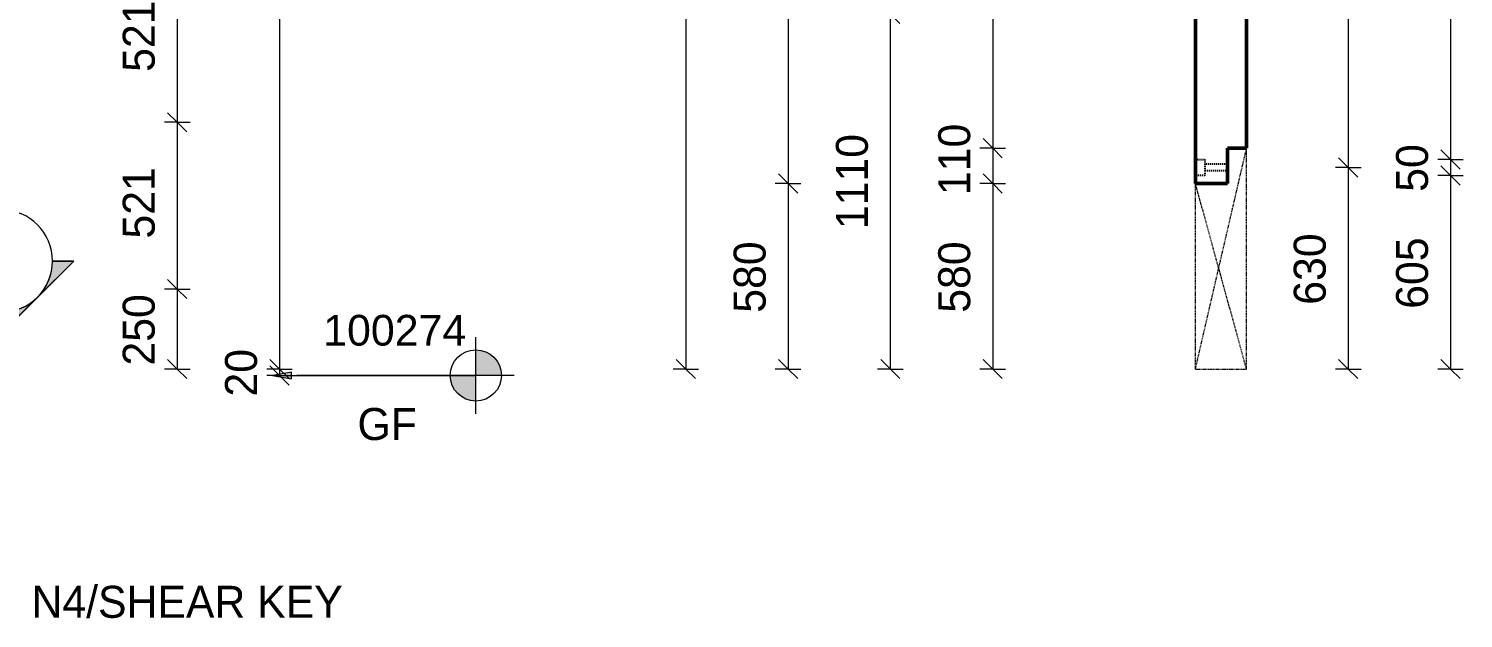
# Model space of a CAD drawing. Header units: millimetres. Extents: x -34201 to -21230, y 2346 to 10832.
# Drawn here: x -26063 to -21575, y 2491 to 4333 of the extents above; entities that cross this region are included whole.
import ezdxf

# ---------------------------------------------------------------- set-up
doc = ezdxf.new("R2010")
doc.units = ezdxf.units.MM
doc.linetypes.add('Dash', pattern=[6.36, 3.18, -3.18])
doc.linetypes.add('Overhead', pattern=[3.97, 2.38, -1.59])
for name, color, linetype, lineweight in [('A-ANNO-DIMS', 211, 'Continuous', 9), ('A-ANNO-DIMS-40', 211, 'Continuous', 9), ('A-DETL-MBND', 5, 'Continuous', 18), ('A-FLOR-OVHD', 1, 'Overhead', 18), ('A-WALL', 113, 'Continuous', 25), ('A-WALL-HDLN', 110, 'Dash', 25), ('G-ANNO-DIMS', 111, 'Continuous', 9), ('G-ANNO-SYMB', 111, 'Continuous', 9), ('G-ANNO-TEXT', 231, 'Continuous', 9)]:
    doc.layers.add(name, color=color, linetype=linetype, lineweight=lineweight)
doc.styles.add('Arial_1', font='arial.ttf', dxfattribs={"height": 96})
doc.styles.add('Nirmala UI Semilight', font='NirmalaS.ttf', dxfattribs={"height": 100})
doc.dimstyles.new('Diagonal_-_2_5mm_NI_UI', dxfattribs={"dimscale": 304.8, "dimtxt": 104.736395, "dimasz": 0.19685, "dimexe": 0.131234, "dimexo": 0.0625, "dimgap": 0.131234, "dimtad": 1, "dimdec": 4, "dimzin": 0, "dimdsep": 46, "dimtxsty": 'Nirmala UI Semilight', "dimblk1": 'OBLIQUE', "dimblk2": 'OBLIQUE', "dimsah": 1, "dimcen": 0.09, "dimazin": 0, "dimtfac": 1, "dimtdec": 4, "dimtix": 1, "dimtmove": 0, "dimatfit": 3, "dimfxl": 0.131234, "dimfxlon": 1, "dimtvp": 1, "dimtolj": 1, "dimtzin": 0, "dimarcsym": 2})

# ---------------------------------------------------------------- blocks, each defined once
blk = doc.blocks.new('Detail View - M_Section Head - Filled SHOP DWG-600895-Elevation Front')
at = {"layer": 'G-ANNO-SYMB'}
h = blk.add_hatch(color=256, dxfattribs=at)
edge = h.paths.add_edge_path()
edge.add_line((-26374.8, 3607.3), (-26308.5, 3607.3))
edge.add_arc((-26148.5, 3607.3), 160, 180, 225)
edge.add_line((-26261.6, 3494.2), (-26374.8, 3607.3))
h = blk.add_hatch(color=256, dxfattribs=at)
edge = h.paths.add_edge_path()
edge.add_line((-25922.2, 3607.3), (-26035.4, 3494.2))
edge.add_arc((-26148.5, 3607.3), 160, 315, 360)
edge.add_line((-25988.5, 3607.3), (-25922.2, 3607.3))
h = blk.add_hatch(color=256, dxfattribs=at)
edge = h.paths.add_edge_path()
edge.add_line((-26148.5, 3381.1), (-26261.6, 3494.2))
edge.add_arc((-26148.5, 3607.3), 160, 225, 270)
edge.add_line((-26148.5, 3447.3), (-26148.5, 3381.1))
h = blk.add_hatch(color=256, dxfattribs=at)
edge = h.paths.add_edge_path()
edge.add_line((-26148.5, 3381.1), (-26148.5, 3447.3))
edge.add_arc((-26148.5, 3607.3), 160, 270, 315)
edge.add_line((-26035.4, 3494.2), (-26148.5, 3381.1))
for p, q in [((-26148.5, 3381.1), (-26374.8, 3607.3)), ((-26308.5, 3607.3), (-26374.8, 3607.3)), ((-26374.8, 3607.3), (-26261.6, 3494.2)), ((-26308.5, 3607.3), (-26374.8, 3607.3)), ((-26148.5, 3381.1), (-25922.2, 3607.3)), ((-26035.4, 3494.2), (-25922.2, 3607.3)), ((-25988.5, 3607.3), (-25922.2, 3607.3)), ((-25922.2, 3607.3), (-25988.5, 3607.3)), ((-26261.6, 3494.2), (-26148.5, 3381.1)), ((-26148.5, 3381.1), (-26035.4, 3494.2)), ((-26148.5, 3447.3), (-26148.5, 3381.1)), ((-26148.5, 3381.1), (-26148.5, 3447.3))]:
    blk.add_line(p, q, dxfattribs=at)
for start, end in [(360, 180), (180, 360), (180, 225), (315, 0), (225, 270), (270, 315)]:
    blk.add_arc((-26148.5, 3607.3), 160, start, end, dxfattribs=at)
blk = doc.blocks.new('DIMBLOCK47-Elevation Front')
at = {"layer": 'A-ANNO-DIMS-40'}
for p, q in [((-25278.2, 6199.7), (-25318.2, 6199.7)), ((-25278.2, 6199.7), (-25308.2, 6229.7)), ((-25278.2, 6199.7), (-25278.2, 3269.8)), ((-25278.2, 6199.7), (-25248.2, 6169.7)), ((-25278.2, 6199.7), (-25238.2, 6199.7)), ((-25278.2, 3269.8), (-25308.2, 3299.8)), ((-25278.2, 3269.8), (-25318.2, 3269.8)), ((-25278.2, 3269.8), (-25248.2, 3239.8)), ((-25278.2, 3269.8), (-25238.2, 3269.8))]:
    blk.add_line(p, q, dxfattribs=at)
at = {"layer": 'A-ANNO-DIMS-40', "color": 0, "insert": (-25448.7, 4582.4), "char_height": 100, "width": 365.625, "attachment_point": 1, "rotation": 90, "line_spacing_factor": 1.142579, "style": 'Nirmala UI Semilight'}
blk.add_mtext('2930', dxfattribs=at)
blk = doc.blocks.new('_Oblique')
at = {"color": 0, "linetype": 'ByBlock', "lineweight": -2}
blk.add_line((-0.5, -0.5), (0.5, 0.5), dxfattribs=at)
blk = doc.blocks.new('DIMBLOCK48-Elevation Front')
at = {"layer": 'A-ANNO-DIMS-40'}
for p, q in [((-25278.2, 3269.8), (-25308.2, 3299.8)), ((-25278.2, 3249.7), (-25308.2, 3279.7)), ((-25278.2, 3269.8), (-25318.2, 3269.8)), ((-25278.2, 3249.7), (-25318.2, 3249.7)), ((-25278.2, 3269.8), (-25278.2, 3249.7)), ((-25278.2, 3269.8), (-25248.2, 3239.8)), ((-25278.2, 3269.8), (-25238.2, 3269.8)), ((-25278.2, 3249.7), (-25248.2, 3219.7)), ((-25278.2, 3249.7), (-25238.2, 3249.7))]:
    blk.add_line(p, q, dxfattribs=at)
at = {"layer": 'A-ANNO-DIMS-40', "color": 0, "insert": (-25448.7, 3183.6), "char_height": 100, "width": 182.813, "attachment_point": 1, "rotation": 90, "line_spacing_factor": 1.142579, "style": 'Nirmala UI Semilight'}
blk.add_mtext('20', dxfattribs=at)
blk = doc.blocks.new('Spot Elevations - M_Spot Elevation - Target Filled-10609-Elevation Front')
at = {"layer": 'G-ANNO-DIMS'}
h = blk.add_hatch(color=256, dxfattribs=at)
edge = h.paths.add_edge_path()
edge.add_line((-24773.6, 6199.7), (-24693.6, 6199.7))
edge.add_arc((-24773.6, 6199.7), 80, 0, 90)
edge.add_line((-24773.6, 6279.7), (-24773.6, 6199.7))
h = blk.add_hatch(color=256, dxfattribs=at)
edge = h.paths.add_edge_path()
edge.add_line((-24773.6, 6199.7), (-24853.6, 6199.7))
edge.add_arc((-24773.6, 6199.7), 80, 180, 270)
edge.add_line((-24773.6, 6119.7), (-24773.6, 6199.7))
for p, q in [((-24773.6, 6079.7), (-24773.6, 6319.7)), ((-24653.6, 6199.7), (-25333.6, 6199.7))]:
    blk.add_line(p, q, dxfattribs=at)
blk.add_circle((-24773.6, 6199.7), 80, dxfattribs=at)
blk = doc.blocks.new('DIMBLOCK53-Elevation Front')
at = {"layer": 'A-ANNO-DIMS-40'}
for p, q in [((-25598.2, 4561.7), (-25628.2, 4591.7)), ((-25598.2, 4561.7), (-25638.2, 4561.7)), ((-25598.2, 4561.7), (-25598.2, 4040.7)), ((-25598.2, 4561.7), (-25568.2, 4531.7)), ((-25598.2, 4561.7), (-25558.2, 4561.7)), ((-25598.2, 4040.7), (-25638.2, 4040.7)), ((-25598.2, 4040.7), (-25628.2, 4070.7)), ((-25598.2, 4040.7), (-25568.2, 4010.7)), ((-25598.2, 4040.7), (-25558.2, 4040.7))]:
    blk.add_line(p, q, dxfattribs=at)
at = {"layer": 'A-ANNO-DIMS-40', "color": 0, "insert": (-25768.7, 4198.4), "char_height": 100, "width": 246.797, "attachment_point": 1, "rotation": 90, "line_spacing_factor": 1.142579, "style": 'Nirmala UI Semilight'}
blk.add_mtext('521', dxfattribs=at)
blk = doc.blocks.new('DIMBLOCK54-Elevation Front')
at = {"layer": 'A-ANNO-DIMS-40'}
for p, q in [((-25598.2, 4040.7), (-25638.2, 4040.7)), ((-25598.2, 4040.7), (-25628.2, 4070.7)), ((-25598.2, 4040.7), (-25598.2, 3519.7)), ((-25598.2, 4040.7), (-25568.2, 4010.7)), ((-25598.2, 4040.7), (-25558.2, 4040.7)), ((-25598.2, 3519.7), (-25628.2, 3549.7)), ((-25598.2, 3519.7), (-25638.2, 3519.7)), ((-25598.2, 3519.7), (-25568.2, 3489.7)), ((-25598.2, 3519.7), (-25558.2, 3519.7))]:
    blk.add_line(p, q, dxfattribs=at)
at = {"layer": 'A-ANNO-DIMS-40', "color": 0, "insert": (-25768.7, 3677.4), "char_height": 100, "width": 246.797, "attachment_point": 1, "rotation": 90, "line_spacing_factor": 1.142579, "style": 'Nirmala UI Semilight'}
blk.add_mtext('521', dxfattribs=at)
blk = doc.blocks.new('DIMBLOCK55-Elevation Front')
at = {"layer": 'A-ANNO-DIMS-40'}
for p, q in [((-25598.2, 3519.7), (-25628.2, 3549.7)), ((-25598.2, 3519.7), (-25638.2, 3519.7)), ((-25598.2, 3519.7), (-25598.2, 3269.8)), ((-25598.2, 3519.7), (-25568.2, 3489.7)), ((-25598.2, 3519.7), (-25558.2, 3519.7)), ((-25598.2, 3269.8), (-25628.2, 3299.8)), ((-25598.2, 3269.8), (-25638.2, 3269.8)), ((-25598.2, 3269.8), (-25568.2, 3239.8)), ((-25598.2, 3269.8), (-25558.2, 3269.8))]:
    blk.add_line(p, q, dxfattribs=at)
at = {"layer": 'A-ANNO-DIMS-40', "color": 0, "insert": (-25768.7, 3280.5), "char_height": 100, "width": 274.219, "attachment_point": 1, "rotation": 90, "line_spacing_factor": 1.142579, "style": 'Nirmala UI Semilight'}
blk.add_mtext('250', dxfattribs=at)
blk = doc.blocks.new('DIMBLOCK110-Elevation Right')
at = {"layer": 'A-ANNO-DIMS-40'}
for p, q in [((-24007.2, 6199.8), (-24047.2, 6199.8)), ((-24007.2, 6199.8), (-24037.2, 6229.8)), ((-24007.2, 6199.8), (-24007.2, 3269.8)), ((-24007.2, 6199.8), (-23977.2, 6169.8)), ((-24007.2, 6199.8), (-23967.2, 6199.8)), ((-24007.2, 3269.8), (-24037.2, 3299.8)), ((-24007.2, 3269.8), (-24047.2, 3269.8)), ((-24007.2, 3269.8), (-23977.2, 3239.8)), ((-24007.2, 3269.8), (-23967.2, 3269.8))]:
    blk.add_line(p, q, dxfattribs=at)
at = {"layer": 'A-ANNO-DIMS-40', "color": 0, "insert": (-24177.6, 4582.4), "char_height": 100, "width": 365.625, "attachment_point": 1, "rotation": 90, "line_spacing_factor": 1.142579, "style": 'Nirmala UI Semilight'}
blk.add_mtext('2930', dxfattribs=at)
blk = doc.blocks.new('DIMBLOCK112-Elevation Right')
at = {"layer": 'A-ANNO-DIMS-40'}
for p, q in [((-23687.2, 5649.8), (-23717.2, 5679.8)), ((-23687.2, 5649.8), (-23727.2, 5649.8)), ((-23687.2, 5649.8), (-23687.2, 3849.8)), ((-23687.2, 5649.8), (-23657.2, 5619.8)), ((-23687.2, 5649.8), (-23647.2, 5649.8)), ((-23687.2, 3849.8), (-23717.2, 3879.8)), ((-23687.2, 3849.8), (-23727.2, 3849.8)), ((-23687.2, 3849.8), (-23657.2, 3819.8)), ((-23687.2, 3849.8), (-23647.2, 3849.8))]:
    blk.add_line(p, q, dxfattribs=at)
at = {"layer": 'A-ANNO-DIMS-40', "color": 0, "insert": (-23857.6, 4608.8), "char_height": 100, "width": 338.203, "attachment_point": 1, "rotation": 90, "line_spacing_factor": 1.142579, "style": 'Nirmala UI Semilight'}
blk.add_mtext('1800', dxfattribs=at)
blk = doc.blocks.new('DIMBLOCK113-Elevation Right')
at = {"layer": 'A-ANNO-DIMS-40'}
for p, q in [((-23687.2, 3849.8), (-23717.2, 3879.8)), ((-23687.2, 3849.8), (-23727.2, 3849.8)), ((-23687.2, 3849.8), (-23687.2, 3269.8)), ((-23687.2, 3849.8), (-23657.2, 3819.8)), ((-23687.2, 3849.8), (-23647.2, 3849.8)), ((-23687.2, 3269.8), (-23717.2, 3299.8)), ((-23687.2, 3269.8), (-23727.2, 3269.8)), ((-23687.2, 3269.8), (-23657.2, 3239.8)), ((-23687.2, 3269.8), (-23647.2, 3269.8))]:
    blk.add_line(p, q, dxfattribs=at)
at = {"layer": 'A-ANNO-DIMS-40', "color": 0, "insert": (-23857.6, 3445.5), "char_height": 100, "width": 274.219, "attachment_point": 1, "rotation": 90, "line_spacing_factor": 1.142579, "style": 'Nirmala UI Semilight'}
blk.add_mtext('580', dxfattribs=at)
blk = doc.blocks.new('DIMBLOCK118-Elevation Right')
at = {"layer": 'A-ANNO-DIMS-40'}
for p, q in [((-23367.2, 4379.7), (-23397.2, 4409.7)), ((-23367.2, 4379.7), (-23407.2, 4379.7)), ((-23367.2, 3269.8), (-23367.2, 4379.7)), ((-23367.2, 4379.7), (-23337.2, 4349.7)), ((-23367.2, 4379.7), (-23327.2, 4379.7)), ((-23367.2, 3269.8), (-23397.2, 3299.8)), ((-23367.2, 3269.8), (-23407.2, 3269.8)), ((-23367.2, 3269.8), (-23337.2, 3239.8)), ((-23367.2, 3269.8), (-23327.2, 3269.8))]:
    blk.add_line(p, q, dxfattribs=at)
at = {"layer": 'A-ANNO-DIMS-40', "color": 0, "insert": (-23537.6, 3706.7), "char_height": 100, "width": 283.36, "attachment_point": 1, "rotation": 90, "line_spacing_factor": 1.142579, "style": 'Nirmala UI Semilight'}
blk.add_mtext('1110', dxfattribs=at)
blk = doc.blocks.new('DIMBLOCK123-Elevation Right')
at = {"layer": 'A-ANNO-DIMS-40'}
for p, q in [((-23047.2, 5539.8), (-23077.2, 5569.8)), ((-23047.2, 5539.8), (-23087.2, 5539.8)), ((-23047.2, 5539.8), (-23047.2, 3959.8)), ((-23047.2, 5539.8), (-23017.2, 5509.8)), ((-23047.2, 5539.8), (-23007.2, 5539.8)), ((-23047.2, 3959.8), (-23087.2, 3959.8)), ((-23047.2, 3959.8), (-23077.2, 3989.8)), ((-23047.2, 3959.8), (-23017.2, 3929.8)), ((-23047.2, 3959.8), (-23007.2, 3959.8))]:
    blk.add_line(p, q, dxfattribs=at)
at = {"layer": 'A-ANNO-DIMS-40', "color": 0, "insert": (-23217.6, 4608.8), "char_height": 100, "width": 338.203, "attachment_point": 1, "rotation": 90, "line_spacing_factor": 1.142579, "style": 'Nirmala UI Semilight'}
blk.add_mtext('1580', dxfattribs=at)
blk = doc.blocks.new('DIMBLOCK124-Elevation Right')
at = {"layer": 'A-ANNO-DIMS-40'}
for p, q in [((-23047.2, 3959.8), (-23087.2, 3959.8)), ((-23047.2, 3959.8), (-23077.2, 3989.8)), ((-23047.2, 3959.8), (-23047.2, 3849.8)), ((-23047.2, 3959.8), (-23017.2, 3929.8)), ((-23047.2, 3959.8), (-23007.2, 3959.8)), ((-23047.2, 3849.8), (-23077.2, 3879.8)), ((-23047.2, 3849.8), (-23087.2, 3849.8)), ((-23047.2, 3849.8), (-23017.2, 3819.8)), ((-23047.2, 3849.8), (-23007.2, 3849.8))]:
    blk.add_line(p, q, dxfattribs=at)
at = {"layer": 'A-ANNO-DIMS-40', "color": 0, "insert": (-23217.6, 3813.3), "char_height": 100, "width": 219.375, "attachment_point": 1, "rotation": 90, "line_spacing_factor": 1.142579, "style": 'Nirmala UI Semilight'}
blk.add_mtext('110', dxfattribs=at)
blk = doc.blocks.new('DIMBLOCK125-Elevation Right')
at = {"layer": 'A-ANNO-DIMS-40'}
for p, q in [((-23047.2, 3849.8), (-23077.2, 3879.8)), ((-23047.2, 3849.8), (-23087.2, 3849.8)), ((-23047.2, 3849.8), (-23047.2, 3269.8)), ((-23047.2, 3849.8), (-23017.2, 3819.8)), ((-23047.2, 3849.8), (-23007.2, 3849.8)), ((-23047.2, 3269.8), (-23077.2, 3299.8)), ((-23047.2, 3269.8), (-23087.2, 3269.8)), ((-23047.2, 3269.8), (-23017.2, 3239.8)), ((-23047.2, 3269.8), (-23007.2, 3269.8))]:
    blk.add_line(p, q, dxfattribs=at)
at = {"layer": 'A-ANNO-DIMS-40', "color": 0, "insert": (-23217.6, 3445.5), "char_height": 100, "width": 274.219, "attachment_point": 1, "rotation": 90, "line_spacing_factor": 1.142579, "style": 'Nirmala UI Semilight'}
blk.add_mtext('580', dxfattribs=at)
blk = doc.blocks.new('DIMBLOCK126-Elevation Right')
at = {"layer": 'A-ANNO-DIMS-40'}
for p, q in [((-21614.9, 6199.8), (-21654.9, 6199.8)), ((-21614.9, 6199.8), (-21644.9, 6229.8)), ((-21614.9, 6199.8), (-21614.9, 3924.8)), ((-21614.9, 6199.8), (-21584.9, 6169.8)), ((-21614.9, 6199.8), (-21574.9, 6199.8)), ((-21614.9, 3924.8), (-21644.9, 3954.8)), ((-21614.9, 3924.8), (-21654.9, 3924.8)), ((-21614.9, 3924.8), (-21584.9, 3894.8)), ((-21614.9, 3924.8), (-21574.9, 3924.8))]:
    blk.add_line(p, q, dxfattribs=at)
at = {"layer": 'A-ANNO-DIMS-40', "color": 0, "insert": (-21785.4, 4911.8), "char_height": 100, "width": 361.055, "attachment_point": 1, "rotation": 90, "line_spacing_factor": 1.142579, "style": 'Nirmala UI Semilight'}
blk.add_mtext('2275', dxfattribs=at)
blk = doc.blocks.new('DIMBLOCK127-Elevation Right')
at = {"layer": 'A-ANNO-DIMS-40'}
for p, q in [((-21614.9, 3924.8), (-21644.9, 3954.8)), ((-21614.9, 3924.8), (-21654.9, 3924.8)), ((-21614.9, 3874.8), (-21644.9, 3904.8)), ((-21614.9, 3924.8), (-21614.9, 3874.8)), ((-21614.9, 3924.8), (-21584.9, 3894.8)), ((-21614.9, 3924.8), (-21574.9, 3924.8)), ((-21614.9, 3874.8), (-21654.9, 3874.8)), ((-21614.9, 3874.8), (-21584.9, 3844.8)), ((-21614.9, 3874.8), (-21574.9, 3874.8))]:
    blk.add_line(p, q, dxfattribs=at)
at = {"layer": 'A-ANNO-DIMS-40', "color": 0, "insert": (-21785.4, 3823.6), "char_height": 100, "width": 182.813, "attachment_point": 1, "rotation": 90, "line_spacing_factor": 1.142579, "style": 'Nirmala UI Semilight'}
blk.add_mtext('50', dxfattribs=at)
blk = doc.blocks.new('DIMBLOCK128-Elevation Right')
at = {"layer": 'A-ANNO-DIMS-40'}
for p, q in [((-21614.9, 3874.8), (-21644.9, 3904.8)), ((-21614.9, 3874.8), (-21654.9, 3874.8)), ((-21614.9, 3874.8), (-21614.9, 3269.8)), ((-21614.9, 3874.8), (-21584.9, 3844.8)), ((-21614.9, 3874.8), (-21574.9, 3874.8)), ((-21614.9, 3269.8), (-21644.9, 3299.8)), ((-21614.9, 3269.8), (-21654.9, 3269.8)), ((-21614.9, 3269.8), (-21584.9, 3239.8)), ((-21614.9, 3269.8), (-21574.9, 3269.8))]:
    blk.add_line(p, q, dxfattribs=at)
at = {"layer": 'A-ANNO-DIMS-40', "color": 0, "insert": (-21785.4, 3458), "char_height": 100, "width": 274.219, "attachment_point": 1, "rotation": 90, "line_spacing_factor": 1.142579, "style": 'Nirmala UI Semilight'}
blk.add_mtext('605', dxfattribs=at)
blk = doc.blocks.new('DIMBLOCK132-Elevation Right')
at = {"layer": 'A-ANNO-DIMS-40'}
for p, q in [((-21934.9, 6199.8), (-21974.9, 6199.8)), ((-21934.9, 6199.8), (-21964.9, 6229.8)), ((-21934.9, 6199.8), (-21934.9, 3899.8)), ((-21934.9, 6199.8), (-21904.9, 6169.8)), ((-21934.9, 6199.8), (-21894.9, 6199.8)), ((-21934.9, 3899.8), (-21964.9, 3929.8)), ((-21934.9, 3899.8), (-21974.9, 3899.8)), ((-21934.9, 3899.8), (-21904.9, 3869.8)), ((-21934.9, 3899.8), (-21894.9, 3899.8))]:
    blk.add_line(p, q, dxfattribs=at)
at = {"layer": 'A-ANNO-DIMS-40', "color": 0, "insert": (-22105.4, 4897.4), "char_height": 100, "width": 365.625, "attachment_point": 1, "rotation": 90, "line_spacing_factor": 1.142579, "style": 'Nirmala UI Semilight'}
blk.add_mtext('2300', dxfattribs=at)
blk = doc.blocks.new('DIMBLOCK133-Elevation Right')
at = {"layer": 'A-ANNO-DIMS-40'}
for p, q in [((-21934.9, 3899.8), (-21964.9, 3929.8)), ((-21934.9, 3899.8), (-21974.9, 3899.8)), ((-21934.9, 3899.8), (-21934.9, 3269.8)), ((-21934.9, 3899.8), (-21904.9, 3869.8)), ((-21934.9, 3899.8), (-21894.9, 3899.8)), ((-21934.9, 3269.8), (-21964.9, 3299.8)), ((-21934.9, 3269.8), (-21974.9, 3269.8)), ((-21934.9, 3269.8), (-21904.9, 3239.8)), ((-21934.9, 3269.8), (-21894.9, 3269.8))]:
    blk.add_line(p, q, dxfattribs=at)
at = {"layer": 'A-ANNO-DIMS-40', "color": 0, "insert": (-22105.4, 3470.5), "char_height": 100, "width": 274.219, "attachment_point": 1, "rotation": 90, "line_spacing_factor": 1.142579, "style": 'Nirmala UI Semilight'}
blk.add_mtext('630', dxfattribs=at)

msp = doc.modelspace()

# ---------------------------------------------------------------- hatches: boundary and pattern name
at = {"layer": 'G-ANNO-DIMS'}
msp.add_hatch(color=256, dxfattribs=at).paths.add_polyline_path([(-25300.39395, 3249.75), (-25240.39395, 3239.17038), (-25240.39395, 3260.32962)])

# ---------------------------------------------------------------- linework, layer by layer
at = {"layer": 'A-DETL-MBND'}
msp.add_line((-25300.39395, 3249.75), (-25140.39395, 3249.75), dxfattribs=at)
at = {"layer": 'A-FLOR-OVHD'}
for p, q in [((-22413.05609, 3269.75), (-22253.05609, 3959.75)), ((-22253.05609, 3269.75), (-22253.05609, 3959.75)), ((-22413.05609, 3269.75), (-22413.05609, 3849.75)), ((-22253.05609, 3269.75), (-22413.05609, 3849.75)), ((-22413.05609, 3269.75), (-22253.05609, 3269.75))]:
    msp.add_line(p, q, dxfattribs=at)
at = {"layer": 'A-WALL', "lineweight": 50}
for p, q in [((-22413.05609, 5649.75), (-22413.05609, 3849.75)), ((-22253.05609, 3959.75), (-22253.05609, 5539.75)), ((-22313.05609, 3849.75), (-22313.05609, 3959.75)), ((-22313.05609, 3959.75), (-22253.05609, 3959.75)), ((-22413.05609, 3849.75), (-22313.05609, 3849.75))]:
    msp.add_line(p, q, dxfattribs=at)
at = {"layer": 'A-WALL-HDLN'}
for p, q in [((-22413.05609, 3924.75), (-22383.05609, 3924.75)), ((-22383.05609, 3924.75), (-22383.05609, 3909.79961)), ((-22313.05609, 3909.75), (-22383.05609, 3909.75)), ((-22383.05609, 3909.75), (-22383.05609, 3889.75)), ((-22383.05609, 3874.75), (-22413.05609, 3874.75)), ((-22383.05609, 3889.75), (-22313.05609, 3889.75)), ((-22383.05609, 3889.70039), (-22383.05609, 3874.75))]:
    msp.add_line(p, q, dxfattribs=at)
at = {"layer": 'G-ANNO-DIMS'}
for p, q in [((-25240.39395, 3260.32962), (-25300.39395, 3249.75)), ((-25300.39395, 3249.75), (-25240.39395, 3239.17038)), ((-25300.39395, 3249.75), (-25196.0633, 3249.75)), ((-25240.39395, 3239.17038), (-25240.39395, 3260.32962)), ((-25196.0633, 3249.75), (-24664.24574, 3249.75))]:
    msp.add_line(p, q, dxfattribs=at)

# ---------------------------------------------------------------- block references
msp.add_blockref('Spot Elevations - M_Spot Elevation - Target Filled-10609-Elevation Front', (109.39925, -2950), dxfattribs=at)
at = {"layer": 'G-ANNO-SYMB'}
msp.add_blockref('Detail View - M_Section Head - Filled SHOP DWG-600895-Elevation Front', (0, 0), dxfattribs=at)

# ---------------------------------------------------------------- texts
at = {"layer": 'G-ANNO-TEXT', "color": 7, "char_height": 100, "attachment_point": 1, "style": 'Nirmala UI Semilight'}
for s, insert, width in [('GF', (-25034.36252, 3147.81432), 195.61175), ('N4/SHEAR KEY', (-26054.02882, 2592.17193), 1103.122)]:
    msp.add_mtext(s, dxfattribs=dict(at, insert=insert, width=width))

# ---------------------------------------------------------------- dimensions: what is measured, and where the dimension line sits
at = {"layer": 'A-ANNO-DIMS'}
for base, p1, p2, override, picture, middle in [((-25278.20458, 3269.75), (-25318.20458, 6199.75), (-25318.20458, 3269.75), {"dimpost": '<>', "dimfxl": 2930}, 'DIMBLOCK47-Elevation Front', (-25369.91309, 4734.75)), ((-24007.17115, 3269.75), (-23967.17115, 6199.75), (-23967.17115, 3269.75), {"dimpost": '<>', "dimfxl": 2930}, 'DIMBLOCK110-Elevation Right', (-24098.87966, 4734.75)), ((-21934.92832, 3899.75), (-21974.92832, 6199.75), (-21974.92832, 3899.75), {"dimpost": '<>', "dimfxl": 2300}, 'DIMBLOCK132-Elevation Right', (-22026.63683, 5049.75)), ((-21614.92832, 3924.75), (-21654.92832, 6199.75), (-21654.92832, 3924.75), {"dimpost": '<>', "dimfxl": 2275}, 'DIMBLOCK126-Elevation Right', (-21706.60196, 5062.25)), ((-23687.17115, 3849.75), (-23647.17115, 5649.75), (-23647.17115, 3849.75), {"dimpost": '<>', "dimfxl": 1800}, 'DIMBLOCK112-Elevation Right', (-23779.12373, 4749.75)), ((-23047.17115, 3959.75), (-23007.17115, 5539.75), (-23007.17115, 3959.75), {"dimpost": '<>', "dimfxl": 1580}, 'DIMBLOCK123-Elevation Right', (-23139.12373, 4749.75)), ((-25598.20458, 4040.75), (-25638.20458, 4561.75), (-25638.20458, 4040.75), {"dimpost": '<>', "dimfxl": 521}, 'DIMBLOCK53-Elevation Front', (-25690.15716, 4301.25)), ((-23367.17115, 4379.75), (-23327.17115, 3269.75), (-23327.17115, 4379.75), {"dimpost": '<>', "dimfxl": 1110}, 'DIMBLOCK118-Elevation Right', (-23459.12373, 3824.75)), ((-25598.20458, 3519.75), (-25638.20458, 4040.75), (-25638.20458, 3519.75), {"dimpost": '<>', "dimfxl": 521}, 'DIMBLOCK54-Elevation Front', (-25690.15716, 3780.25)), ((-23047.17115, 3849.75), (-23007.17115, 3959.75), (-23007.17115, 3849.75), {"dimpost": '<>', "dimfxl": 110}, 'DIMBLOCK124-Elevation Right', (-23139.12373, 3904.75)), ((-21614.92832, 3874.75), (-21654.92832, 3924.75), (-21654.92832, 3874.75), {"dimpost": '<>', "dimfxl": 50}, 'DIMBLOCK127-Elevation Right', (-21706.60196, 3899.75)), ((-21934.92832, 3269.75), (-21974.92832, 3899.75), (-21974.92832, 3269.75), {"dimpost": '<>', "dimfxl": 630}, 'DIMBLOCK133-Elevation Right', (-22026.63683, 3584.75)), ((-21614.92832, 3269.75), (-21654.92832, 3874.75), (-21654.92832, 3269.75), {"dimpost": '<>', "dimfxl": 605}, 'DIMBLOCK128-Elevation Right', (-21706.63683, 3572.25)), ((-23687.17115, 3269.75), (-23647.17115, 3849.75), (-23647.17115, 3269.75), {"dimpost": '<>', "dimfxl": 580}, 'DIMBLOCK113-Elevation Right', (-23778.84479, 3559.75)), ((-23047.17115, 3269.75), (-23007.17115, 3849.75), (-23007.17115, 3269.75), {"dimpost": '<>', "dimfxl": 580}, 'DIMBLOCK125-Elevation Right', (-23138.84479, 3559.75)), ((-25598.20458, 3269.75), (-25638.20458, 3519.75), (-25638.20458, 3269.75), {"dimpost": '<>', "dimfxl": 250}, 'DIMBLOCK55-Elevation Front', (-25689.87822, 3394.75)), ((-25278.20458, 3249.75), (-25318.20458, 3269.75), (-25238.20458, 3249.75), {"dimpost": '<>', "dimfxl": 82.462113}, 'DIMBLOCK48-Elevation Front', (-25369.87822, 3259.75))]:
    dim = msp.add_linear_dim(base=base, p1=p1, p2=p2, angle=90, dimstyle='Diagonal_-_2_5mm_NI_UI', override=override, dxfattribs=at)
    dim.commit()
    dim.dimension.update_dxf_attribs({"geometry": picture, "text_midpoint": middle})

# ---------------------------------------------------------------- next in the draw order: texts
at = {"layer": 'G-ANNO-DIMS', "insert": (-25141.55679, 3438.90058), "char_height": 96, "width": 535.9465296, "attachment_point": 1, "line_spacing_factor": 0.941778, "style": 'Arial_1', "bg_fill": 3, "box_fill_scale": 0, "bg_fill_color": 256, "bg_fill_true_color": 3254780160, "bg_fill_transparency": 256}
msp.add_mtext('100274', dxfattribs=at)

doc.saveas('drawing.dxf')
